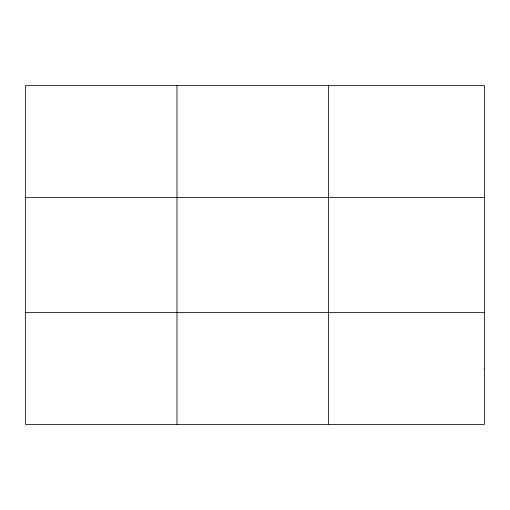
<?xml version="1.0" encoding="UTF-8"?>
<svg xmlns="http://www.w3.org/2000/svg" width="510" height="510" viewBox="0 0 510 510"><rect width="100%" height="100%" fill="white"/><g stroke="black" fill="none" stroke-linecap="round" stroke-linejoin="round"><path stroke-width="0.76" d="M176.97 85.623L176.97 424.377M328.44 85.623L328.44 424.377M25.5 197.415L484.5 197.415M25.5 312.585L484.5 312.585M484.5 368.481L484.5 424.377L25.5 424.377L25.5 85.623L484.5 85.623L484.5 368.481"/></g></svg>
